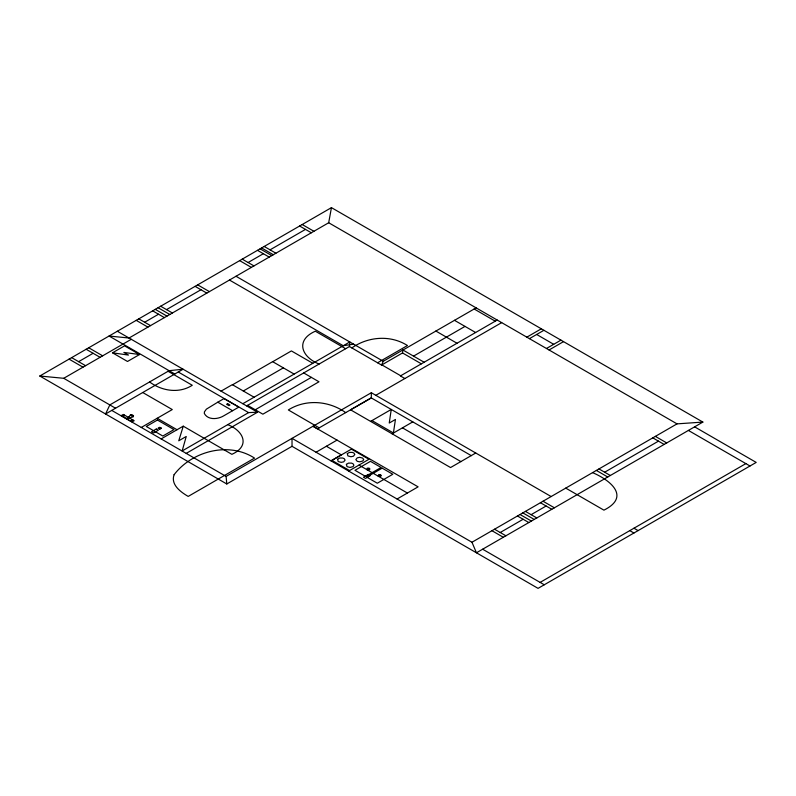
<?xml version="1.0" encoding="UTF-8"?>
<svg xmlns="http://www.w3.org/2000/svg" width="796" height="796" viewBox="0 0 796 796"><rect width="100%" height="100%" fill="white"/><g stroke="black" fill="none" stroke-linecap="round" stroke-linejoin="round"><path stroke-width="1.19" d="M292.023 446.317L292.023 438.357L471.968 542.255L476.446 552.792L702.868 422.079L331.444 207.637L39.8 376.02L226.79 483.978L292.023 446.317L538.056 588.363L756.2 462.416L694.6 426.845M551.14 496.545L371.334 392.726L371.324 397.891L317.465 428.845L312.987 426.258L226.104 476.416L111.758 410.408M246.621 405.9L349.444 346.529L349.792 341.962L242.83 403.711M349.444 346.529L381.543 365.065L402.527 352.946L402.866 349.961L424.129 362.24M393.393 433.074L395.443 419.462L389.244 423.034L391.254 409.442L370.588 421.382M174.821 373.991L109.062 336.031L129.042 338.021L328.688 222.751L331.444 207.637M183.259 426.178L178.762 440.785L186.244 436.467L182.145 450.964L248.581 412.607L257.546 412.209L117.33 331.255M381.543 365.065L383.264 361.285L402.866 349.961M127.111 419.064L133.211 416.636L133.499 415.671L132.046 414.835L130.385 415.005L129.141 416.815L126.176 418.527M217.805 402.179L206.393 409.144L204.433 411.85L204.323 413.462C207.955 420.338 217.905 419.383 223.706 415.84L238.77 407.134L224.004 398.607L217.805 402.189L232.581 410.716M144.653 322.241L158.543 314.221M166.523 309.614L200.96 289.734M248.093 262.521L263.357 253.715M270.053 249.844L305.485 229.397M78.615 361.663L93.112 353.285M39.8 376.02L63.73 378.299L131.27 339.305M112.495 352.817L124.554 345.852L139.559 354.519L127.499 361.474L112.495 352.817L128.454 355.066L123.877 352.429L139.559 354.519M122.315 416.298L124.455 415.104M130.962 421.293L133.071 420.079M141.28 427.452L172.274 409.562L142.743 392.518M221.069 391.144L232.313 384.657L254.073 397.224M232.551 384.796L272.63 361.663L294.102 374.06M272.72 361.712L291.396 350.927L312.788 363.275M243.297 390.995L283.366 367.861M161.14 438.914L183.229 426.159L231.865 454.327C250.65 445.959 243.496 430.736 227.726 424.646M351.852 347.922C368.06 336.519 390.488 334.708 407.462 345.534L377.593 362.777M255.237 409.771L311.355 377.374M186.204 453.392L257.546 412.209M402.975 350.021L476.127 307.873M413.532 356.12L465.013 326.4M497.202 320.042L400.388 375.941L404.865 378.528M375.802 395.314L501.679 322.629M316.052 452.228L337.086 440.079M526.843 337.156L541.31 328.808M529.43 338.648L543.897 330.3M331.007 460.844L341.335 454.884L326.4 446.257M392.12 433.81L412.786 421.88M546.474 348.489L560.941 340.141M549.051 349.981L563.518 341.633M348.678 471.073L368.946 459.282L351.384 449.133L331.922 460.377L349.484 470.516M475.739 453.014L450.556 467.55L350.588 409.831L371.254 397.9L471.322 455.67M397.085 498.993L418.109 486.853L312.987 426.258L371.334 392.726M471.968 542.255L677.028 423.87L702.868 422.079M500.226 532.504L523.141 519.271M531.121 514.674L546.126 506.007M604.652 472.217L658.461 441.143M540.116 582.393L745.862 463.61M133.041 416.706L130.345 415.044L132.345 415.442L133.141 416.646M353.583 344.141L343.245 345.733L229.457 280.043M367.245 469.819L369.235 469.819L369.941 469.003L369.235 468.187L367.245 468.187L366.817 469.58M378.617 476.386L380.597 476.386L381.314 475.57L380.597 474.744L378.617 474.744L378.19 476.137M536.663 334.469L553.708 344.31M328.688 222.751L677.028 423.87M688.401 430.427L750.001 465.998M474.127 308.977L495.251 321.176M302.201 224.522L313.923 231.278M299.624 226.014L311.335 232.77M454.446 320.3L475.61 332.509M655.367 436.377L666.73 442.934M652.78 437.86L664.153 444.427M435.84 331.036L456.974 343.235M264.192 246.462L275.904 253.227M261.615 247.954L273.327 254.72M260.073 248.84L271.794 255.606M257.496 250.332L269.207 257.098M242.233 259.148L253.954 265.904M402.527 352.946L421.392 363.842M239.656 260.63L251.367 267.396M598.97 468.934L610.333 475.501M596.383 470.426L607.756 476.993M592.552 472.635C610.781 480.326 630.601 496.843 603.925 510.156L565.747 488.117M236.004 276.262L383.264 361.285M381.861 364.876L400.726 375.772M345.653 348.718L315.325 331.206C294.958 340.23 301.515 357.135 319.116 364.041M633.964 528.216L638.103 530.604M629.795 530.624L633.934 533.012M197.687 284.868L209.398 291.625M195.1 286.361L206.811 293.117M543.021 501.231L554.394 507.798M540.434 502.724L551.807 509.291M402.448 427.84L460.983 461.64M303.724 372.966L318.987 381.781L262.869 414.179L247.606 405.363M371.971 420.587L393.493 433.014M525.43 511.39L536.803 517.947M522.853 512.883L534.225 519.44M160.673 306.231L172.384 312.997M520.037 514.505L531.41 521.062M158.086 307.724L169.797 314.49M517.46 515.987L528.833 522.554M155.27 309.355L166.981 316.111M152.683 310.848L164.394 317.604M138.803 318.858L150.514 325.624M136.215 320.35L147.927 327.116M494.545 529.221L505.908 535.788M491.958 530.713L503.331 537.28M359.016 465.103L407.452 493.072M178.274 372.011L248.581 412.607M482.655 549.22L544.255 584.781M168.075 371.284L192.274 385.264C179.05 393.841 161.797 391.015 149.598 381.961M88.724 347.772L102.664 355.822M86.147 349.265L100.077 357.314M71.64 357.633L85.58 365.682M69.053 359.125L82.993 367.175M157.18 418.268L177.03 429.731M63.73 378.299L115.549 408.219M128.932 416.935L129.867 417.472M128.275 417.313L123.281 414.427L121.181 415.641L132.066 421.93L134.176 420.716L129.211 417.85M345.703 412.617C329.037 400.776 305.893 398.796 288.351 409.95L319.206 427.84M226.104 476.416L226.79 483.978M174.095 474.715C170.434 484.655 180.702 492.067 188.194 496.415L254.531 458.108C228.731 441.342 191.955 451.133 174.095 474.715M337.584 459.252L338.171 461.541L341.195 462.357L343.683 461.849L345.096 460.108L344.22 458.665L342.668 458.018L339.733 458.018L337.584 459.252M347.315 453.64L347.902 455.919L350.927 456.735L353.414 456.237L354.817 454.486L353.941 453.053L352.389 452.407L349.454 452.397L347.315 453.64M346.399 464.347L346.986 466.625L350.011 467.441L353.036 466.625L353.912 465.192L353.036 463.76L351.474 463.103L348.539 463.103L346.399 464.347M363.633 459.581L362.767 461.013L359.742 461.829L357.245 461.322L355.842 459.581L357.255 457.829L359.742 457.322L362.757 458.138L363.633 459.581M109.828 404.915L105.56 413.98L183.09 369.225L169.1 370.687L109.828 404.915M160.722 428.258C158.583 430.278 158.573 426.238 160.722 428.258M369.215 469.003C367.075 471.023 367.075 466.983 369.215 469.003M380.578 475.57C378.448 477.59 378.438 473.54 380.578 475.57M161.449 428.258L159.747 429.243L158.036 428.258L159.747 427.273L161.449 428.258M124.116 415.9L123.42 415.701L124.116 415.9M131.688 420.278L132.036 420.676L131.688 420.278M157.439 420.039L146.285 426.477L162.822 436.029L173.976 429.591L157.439 420.039M156.285 429.014L151.469 431.79L153.529 432.984L158.354 430.208L156.285 429.014M227.636 403.681L226.591 404.288L228.94 405.642L229.984 405.035L227.636 403.681M370.468 461.342L354.976 470.297L365.593 476.426L381.095 467.481L370.468 461.342M368.269 474.436L363.454 477.212L365.513 478.406L370.339 475.62L368.269 474.436M382.18 468.147L366.677 477.093L377.304 483.222L392.796 474.277L382.18 468.147"/></g></svg>
